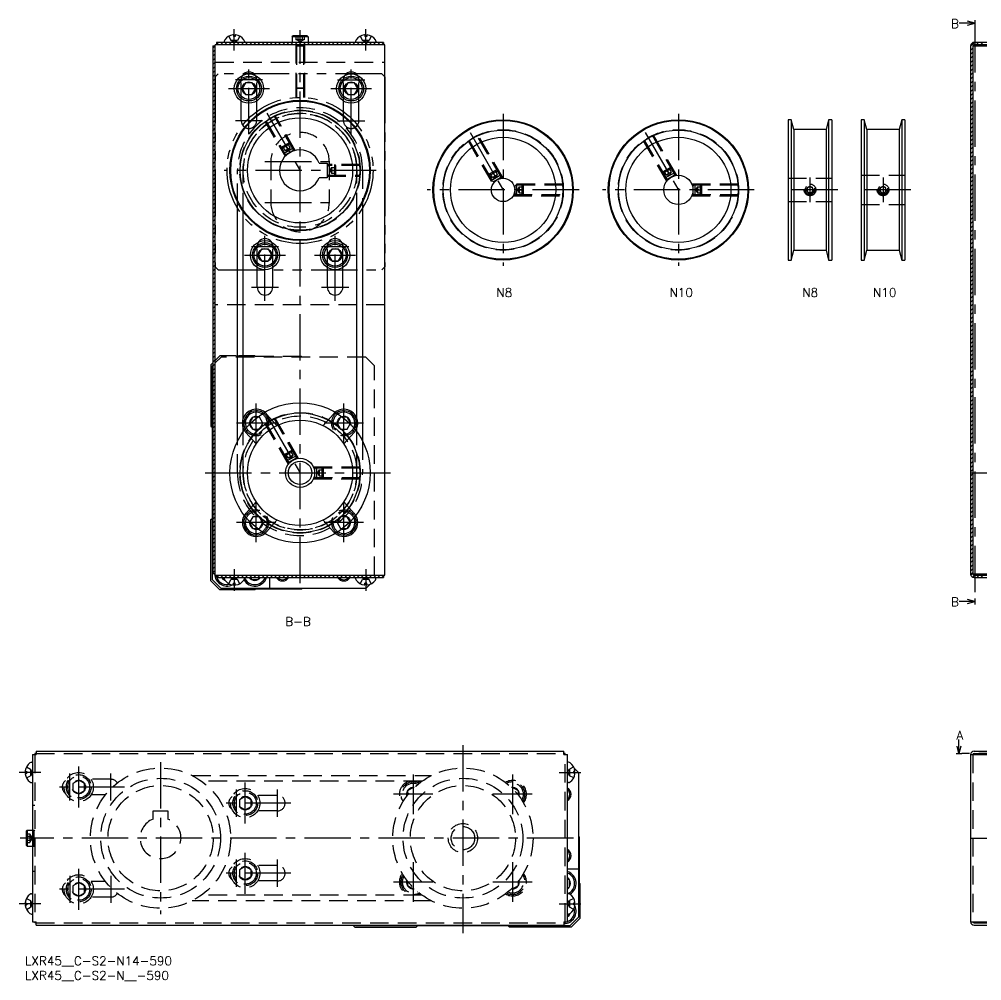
# Model space of a CAD drawing. Extents: x -2 to 986, y -8 to 353.
# Drawn here: x -2 to 327.5, y -8.3 to 320.7 of the extents above; entities that cross this region are included whole.
import ezdxf

# ---------------------------------------------------------------- set-up
doc = ezdxf.new("R2010")
doc.units = 0
doc.header["$LTSCALE"] = 0.5
for name, pattern in [('CENTER', [50.8, 31.75, -6.35, 6.35, -6.35]), ('DASHED', [19.05, 12.7, -6.35]), ('PHANTOM', [63.5, 31.75, -6.35, 6.35, -6.35, 6.35, -6.35])]:
    doc.linetypes.add(name, pattern=pattern)
for name, color, linetype in [('MSM_CENTER', 1, 'CENTER'), ('MSM_CONTINUOUS', 7, 'CONTINUOUS'), ('MSM_DASHED', 4, 'DASHED'), ('MSM_IMAGINARY', 6, 'PHANTOM'), ('MSM_NARROW', 5, 'CONTINUOUS'), ('MSM_PART_NUMBER', 7, 'CONTINUOUS')]:
    doc.layers.add(name, color=color, linetype=linetype)
doc.styles.get("Standard").update_dxf_attribs({"font": 'txt.shx', "height": 3, "bigfont": 'bigfont.shx'})

# ---------------------------------------------------------------- blocks, each defined once
blk = doc.blocks.new('*U3')
at = {"layer": 'MSM_PART_NUMBER'}
blk.add_text('N8', height=3, dxfattribs=at).set_placement((266.06, 225.73))
blk = doc.blocks.new('*U4')
at = {"layer": 'MSM_PART_NUMBER'}
blk.add_text('N10', height=3, dxfattribs=at).set_placement((290.29, 225.73))
blk = doc.blocks.new('*U5')
at = {"layer": 'MSM_PART_NUMBER'}
blk.add_text('N8', height=3, dxfattribs=at).set_placement((161.35, 225.73))
blk = doc.blocks.new('*U6')
at = {"layer": 'MSM_PART_NUMBER'}
blk.add_text('N10', height=3, dxfattribs=at).set_placement((220.62, 225.73))

msp = doc.modelspace()

# ---------------------------------------------------------------- linework, layer by layer
at = {"layer": 'MSM_CENTER'}
for p, q in [((71.62, 310), (71.62, 317.37)), ((94.12, 127.7), (94.12, 317)), ((116.62, 310), (116.62, 317.37)), ((325.07, 318.37), (325.07, 122.5)), ((76.62, 281.35), (76.62, 304.65)), ((111.62, 281.35), (111.62, 304.65)), ((81.27, 300), (71.97, 300)), ((106.97, 300), (116.27, 300)), ((69.62, 297), (83.62, 297)), ((104.62, 297), (118.62, 297)), ((82.8, 288.59), (95.12, 267.27)), ((163.62, 288.32), (163.62, 236.32)), ((223.62, 288.32), (223.62, 236.32)), ((81.27, 286), (71.97, 286)), ((106.97, 286), (116.27, 286)), ((152.3, 281.91), (164.62, 260.58)), ((212.3, 281.91), (224.62, 260.58)), ((82.12, 272), (106.12, 272)), ((120.12, 269), (68.12, 269)), ((268.67, 266.57), (268.67, 258.07)), ((293.67, 266.57), (293.67, 258.07)), ((189.62, 262.32), (137.62, 262.32)), ((249.62, 262.32), (197.62, 262.32)), ((278.17, 262.32), (259.17, 262.32)), ((303.17, 262.32), (284.17, 262.32)), ((82.12, 258), (106.12, 258)), ((82.12, 224.35), (82.12, 247.65)), ((106.12, 224.35), (106.12, 247.65)), ((77.47, 243), (86.77, 243)), ((101.47, 243), (110.77, 243)), ((75.12, 240), (89.12, 240)), ((99.12, 240), (113.12, 240)), ((77.47, 229), (86.77, 229)), ((101.47, 229), (110.77, 229)), ((79.12, 175.75), (79.12, 189.25)), ((109.12, 175.75), (109.12, 189.25)), ((82.8, 185.09), (95.12, 163.77)), ((85.87, 182.5), (72.37, 182.5)), ((115.87, 182.5), (102.37, 182.5)), ((61.62, 165.5), (125.12, 165.5)), ((323.67, 165.5), (982.67, 165.5)), ((79.12, 141.75), (79.12, 155.25)), ((109.12, 141.75), (109.12, 155.25)), ((85.87, 148.5), (72.37, 148.5)), ((115.87, 148.5), (102.37, 148.5)), ((71.62, 132.5), (71.62, 125.13)), ((116.62, 132.5), (116.62, 125.13)), ((149.87, 72.3), (149.87, 8)), ((983.67, 69.5), (320.67, 69.5)), ((46.37, 66.5), (46.37, 14.5)), ((5.37, 63), (-2, 63)), ((15.37, 53.35), (15.37, 62.65)), ((18.37, 51), (18.37, 65)), ((29.37, 53.35), (29.37, 62.65)), ((182.87, 63), (190.23, 63)), ((75.37, 45.5), (75.37, 59.5)), ((132.87, 62.25), (132.87, 48.75)), ((166.87, 62.25), (166.87, 48.75)), ((34.02, 58), (10.72, 58)), ((72.37, 47.85), (72.37, 57.15)), ((86.37, 47.85), (86.37, 57.15)), ((139.62, 55.5), (126.12, 55.5)), ((173.62, 55.5), (160.12, 55.5)), ((91.02, 52.5), (67.72, 52.5)), ((187.67, 40.5), (-1.63, 40.5)), ((323.67, 40.5), (982.67, 40.5)), ((72.37, 23.85), (72.37, 33.15)), ((75.37, 21.5), (75.37, 35.5)), ((86.37, 23.85), (86.37, 33.15)), ((18.37, 16), (18.37, 30)), ((132.87, 32.25), (132.87, 18.75)), ((166.87, 32.25), (166.87, 18.75)), ((15.37, 27.65), (15.37, 18.35)), ((29.37, 27.65), (29.37, 18.35)), ((91.02, 28.5), (67.72, 28.5)), ((139.62, 25.5), (126.12, 25.5)), ((173.62, 25.5), (160.12, 25.5)), ((34.02, 23), (10.72, 23)), ((5.37, 18), (-2, 18)), ((182.87, 18), (190.23, 18))]:
    msp.add_line(p, q, dxfattribs=at)
at = {"layer": 'MSM_CONTINUOUS', "extrusion": (0, 0, -1)}
for p, q in [((325.07, 319.37), (322.57, 320.04)), ((325.07, 319.37), (319.71, 319.37)), ((322.57, 318.7), (325.07, 319.37)), ((325.07, 121.5), (322.57, 122.17)), ((325.07, 121.5), (319.71, 121.5)), ((322.57, 120.83), (325.07, 121.5))]:
    msp.add_line(p, q, dxfattribs=at)
at = {"layer": 'MSM_CONTINUOUS'}
for p, q in [((325.07, 320.37), (325.07, 318.37)), ((68.15, 313.16), (68.12, 312.8)), ((71.29, 315.29), (71.31, 314.8)), ((71.93, 314.8), (71.31, 314.8)), ((71.95, 315.29), (71.93, 314.8)), ((75.08, 313.16), (75.12, 312.8)), ((91.37, 314.7), (91.67, 315)), ((91.37, 314.7), (91.37, 312.8)), ((96.87, 314.7), (91.37, 314.7)), ((96.57, 315), (91.67, 315)), ((96.57, 315), (96.87, 314.7)), ((96.87, 314.7), (96.87, 312.8)), ((113.15, 313.16), (113.12, 312.8)), ((116.29, 315.29), (116.31, 314.8)), ((116.93, 314.8), (116.31, 314.8)), ((116.95, 315.29), (116.93, 314.8)), ((120.08, 313.16), (120.12, 312.8)), ((64.32, 311.6), (64.32, 130.9)), ((64.32, 311.6), (65.12, 311.6)), ((65.12, 130.5), (65.12, 312)), ((123.12, 312), (65.12, 312)), ((122.72, 312.8), (65.52, 312.8)), ((65.52, 312.8), (65.52, 312)), ((122.72, 312.8), (122.72, 312)), ((123.12, 130.5), (123.12, 312)), ((323.67, 311.6), (323.67, 130.9)), ((324.47, 311.6), (324.47, 130.9)), ((324.47, 311.6), (346.67, 311.6)), ((357.67, 312.8), (324.87, 312.8)), ((358.67, 312), (324.87, 312)), ((75.46, 299), (74.31, 297)), ((74.31, 297), (75.46, 295)), ((77.77, 299), (75.46, 299)), ((78.93, 297), (77.77, 299)), ((77.77, 295), (78.93, 297)), ((110.46, 299), (109.31, 297)), ((109.31, 297), (110.46, 295)), ((112.77, 299), (110.46, 299)), ((113.93, 297), (112.77, 299)), ((112.77, 295), (113.93, 297)), ((75.46, 295), (77.77, 295)), ((110.46, 295), (112.77, 295)), ((73.97, 286), (73.97, 292.76)), ((79.27, 287.85), (79.27, 292.76)), ((108.97, 287.85), (108.97, 292.76)), ((114.27, 286), (114.27, 292.76)), ((261.23, 286.32), (261.23, 238.32)), ((262.26, 286.32), (261.23, 286.32)), ((262.26, 286.32), (262.26, 238.32)), ((263.17, 282.94), (262.26, 286.32)), ((275.07, 286.32), (274.17, 282.94)), ((275.07, 286.32), (275.07, 238.32)), ((276.11, 286.32), (275.07, 286.32)), ((276.11, 286.32), (276.11, 238.32)), ((286.23, 286.32), (286.23, 238.32)), ((287.26, 286.32), (286.23, 286.32)), ((287.26, 286.32), (287.26, 238.32)), ((288.17, 282.94), (287.26, 286.32)), ((300.07, 286.32), (299.17, 282.94)), ((300.07, 286.32), (300.07, 238.32)), ((301.11, 286.32), (300.07, 286.32)), ((301.11, 286.32), (301.11, 238.32)), ((261.17, 280.32), (261.17, 244.32)), ((261.23, 280.32), (261.17, 280.32)), ((263.17, 282.94), (263.17, 241.69)), ((274.17, 282.94), (263.17, 282.94)), ((274.17, 282.94), (274.17, 241.69)), ((276.17, 280.32), (276.11, 280.32)), ((276.17, 280.32), (276.17, 244.32)), ((286.17, 280.32), (286.17, 244.32)), ((286.23, 280.32), (286.17, 280.32)), ((288.17, 282.94), (288.17, 241.69)), ((299.17, 282.94), (288.17, 282.94)), ((299.17, 282.94), (299.17, 241.69)), ((301.17, 280.32), (301.11, 280.32)), ((301.17, 280.32), (301.17, 244.32)), ((100.65, 271.5), (103.42, 271.5)), ((103.42, 271.5), (103.42, 266.5)), ((103.42, 266.5), (100.65, 266.5)), ((72.69, 176.31), (72.69, 258.19)), ((115.54, 258.19), (115.54, 176.31)), ((74.63, 179.51), (74.63, 254.99)), ((113.6, 179.51), (113.6, 254.99)), ((261.17, 244.32), (261.23, 244.32)), ((276.11, 244.32), (276.17, 244.32)), ((286.17, 244.32), (286.23, 244.32)), ((301.11, 244.32), (301.17, 244.32)), ((80.96, 242), (79.81, 240)), ((83.27, 242), (80.96, 242)), ((84.43, 240), (83.27, 242)), ((104.96, 242), (103.81, 240)), ((107.27, 242), (104.96, 242)), ((108.43, 240), (107.27, 242)), ((262.26, 238.32), (263.17, 241.69)), ((263.17, 241.69), (274.17, 241.69)), ((274.17, 241.69), (275.07, 238.32)), ((287.26, 238.32), (288.17, 241.69)), ((288.17, 241.69), (299.17, 241.69)), ((299.17, 241.69), (300.07, 238.32)), ((79.81, 240), (80.96, 238)), ((80.96, 238), (83.27, 238)), ((83.27, 238), (84.43, 240)), ((103.81, 240), (104.96, 238)), ((104.96, 238), (107.27, 238)), ((107.27, 238), (108.43, 240)), ((261.23, 238.32), (262.26, 238.32)), ((275.07, 238.32), (276.11, 238.32)), ((286.23, 238.32), (287.26, 238.32)), ((300.07, 238.32), (301.11, 238.32)), ((79.47, 229), (79.47, 235.76)), ((84.77, 229), (84.77, 235.76)), ((103.47, 229), (103.47, 235.76)), ((108.77, 229), (108.77, 235.76)), ((63.62, 202.5), (64.32, 203.2)), ((63.62, 202.5), (63.62, 181.5)), ((64.32, 202.3), (64.12, 202.1)), ((64.12, 128.9), (64.12, 202.1)), ((64.12, 195), (64.32, 195)), ((63.62, 181.5), (64.12, 181)), ((77.96, 184.5), (76.81, 182.5)), ((76.81, 182.5), (76.94, 182.26)), ((79.45, 184.5), (77.96, 184.5)), ((110.27, 184.5), (108.78, 184.5)), ((111.43, 182.5), (110.27, 184.5)), ((111.29, 182.26), (111.43, 182.5)), ((63.62, 149.5), (64.12, 150)), ((63.62, 128.5), (63.62, 149.5)), ((76.94, 148.74), (76.81, 148.5)), ((76.81, 148.5), (77.96, 146.5)), ((110.27, 146.5), (111.43, 148.5)), ((111.43, 148.5), (111.29, 148.74)), ((77.96, 146.5), (79.45, 146.5)), ((108.78, 146.5), (110.27, 146.5)), ((64.12, 136), (64.32, 136)), ((63.62, 128.5), (66.62, 125.5)), ((64.12, 128.9), (67.12, 125.9)), ((65.12, 130.9), (64.32, 130.9)), ((65.12, 130.5), (123.12, 130.5)), ((65.52, 130.5), (65.52, 129.7)), ((65.52, 129.7), (122.72, 129.7)), ((67.56, 129.7), (67.96, 129)), ((67.96, 129), (68.23, 129)), ((68.15, 129.34), (68.12, 129.7)), ((75.08, 129.34), (75.12, 129.7)), ((77.06, 129.7), (77.46, 129)), ((77.46, 129), (79.77, 129)), ((79.77, 129), (80.17, 129.7)), ((83.62, 129.7), (83.62, 125.9)), ((113.15, 129.34), (113.12, 129.7)), ((120.08, 129.34), (120.12, 129.7)), ((122.72, 130.5), (122.72, 129.7)), ((324.47, 130.9), (346.67, 130.9)), ((324.87, 130.5), (358.67, 130.5)), ((324.87, 129.7), (357.67, 129.7)), ((78.62, 125.5), (66.62, 125.5)), ((116.62, 125.9), (67.12, 125.9)), ((71.29, 127.21), (71.31, 127.7)), ((71.93, 127.7), (71.31, 127.7)), ((71.95, 127.21), (71.93, 127.7)), ((78.82, 125.7), (78.62, 125.5)), ((94.62, 125.7), (78.82, 125.7)), ((94.62, 125.7), (94.82, 125.9)), ((116.29, 127.21), (116.31, 127.7)), ((116.93, 127.7), (116.31, 127.7)), ((118.1, 127.39), (116.62, 125.9)), ((116.95, 127.21), (116.93, 127.7)), ((325.07, 122.5), (325.07, 120.5)), ((319.67, 69.5), (319.67, 74.23)), ((3.37, 69.5), (3.37, 69.1)), ((3.77, 69.5), (3.37, 69.5)), ((3.77, 70.3), (184.47, 70.3)), ((3.77, 70.3), (3.77, 69.1)), ((184.47, 69.1), (184.47, 70.3)), ((184.87, 69.5), (184.47, 69.5)), ((184.87, 69.1), (184.87, 69.5)), ((318.67, 69.5), (320.67, 69.5)), ((319.67, 69.5), (319, 72)), ((320.34, 72), (319.67, 69.5)), ((324.87, 70.3), (357.67, 70.3)), ((324.87, 69.5), (358.67, 69.5)), ((2.2, 66.47), (2.57, 66.5)), ((2.57, 69.1), (2.57, 11.9)), ((2.57, 69.1), (3.77, 69.1)), ((184.47, 69.1), (185.67, 69.1)), ((185.67, 11.9), (185.67, 69.1)), ((186.03, 66.47), (185.67, 66.5)), ((323.67, 69.1), (323.67, 11.9)), ((323.67, 69.1), (357.67, 69.1)), ((0.07, 63.33), (0.56, 63.31)), ((0.07, 62.67), (0.56, 62.69)), ((0.56, 63.31), (0.56, 62.69)), ((188.16, 63.33), (187.67, 63.31)), ((187.67, 63.31), (187.67, 62.69)), ((188.16, 62.67), (187.67, 62.69)), ((187.98, 64.49), (189.47, 63)), ((189.47, 63), (189.47, 13.5)), ((2.2, 59.53), (2.57, 59.5)), ((186.03, 59.53), (185.67, 59.5)), ((0.37, 42.95), (0.67, 43.25)), ((0.37, 42.95), (0.37, 38.05)), ((0.67, 43.25), (0.67, 37.75)), ((0.67, 43.25), (2.57, 43.25)), ((189.67, 41), (189.47, 41.2)), ((189.67, 41), (189.67, 25.2)), ((0.67, 37.75), (0.37, 38.05)), ((0.67, 37.75), (2.57, 37.75)), ((185.67, 30), (189.47, 30)), ((186.37, 26.15), (185.67, 26.56)), ((185.67, 23.44), (186.37, 23.85)), ((186.37, 23.85), (186.37, 26.15)), ((189.67, 25.2), (189.87, 25)), ((189.87, 25), (189.87, 13)), ((2.2, 21.47), (2.57, 21.5)), ((186.03, 21.47), (185.67, 21.5)), ((0.07, 18.33), (0.56, 18.31)), ((0.07, 17.67), (0.56, 17.69)), ((0.56, 18.31), (0.56, 17.69)), ((188.16, 18.33), (187.67, 18.31)), ((187.67, 18.31), (187.67, 17.69)), ((188.16, 17.67), (187.67, 17.69)), ((2.2, 14.53), (2.57, 14.5)), ((186.03, 14.53), (185.67, 14.5)), ((185.67, 13.94), (186.37, 14.35)), ((186.37, 14.35), (186.37, 14.62)), ((186.47, 10.5), (189.47, 13.5)), ((2.57, 11.9), (3.77, 11.9)), ((3.37, 11.9), (3.37, 11.5)), ((3.77, 11.5), (3.37, 11.5)), ((3.77, 10.7), (3.77, 11.9)), ((3.77, 10.7), (184.47, 10.7)), ((112.87, 10), (112.17, 10.7)), ((112.87, 10), (133.87, 10)), ((113.07, 10.7), (113.27, 10.5)), ((186.47, 10.5), (113.27, 10.5)), ((120.37, 10.5), (120.37, 10.7)), ((133.87, 10), (134.37, 10.5)), ((165.87, 10), (165.37, 10.5)), ((186.87, 10), (165.87, 10)), ((179.37, 10.5), (179.37, 10.7)), ((184.47, 11.9), (185.67, 11.9)), ((184.47, 11.9), (184.47, 10.7)), ((184.87, 11.5), (184.47, 11.5)), ((184.87, 11.5), (184.87, 11.9)), ((186.87, 10), (189.87, 13)), ((323.67, 11.9), (357.67, 11.9)), ((324.87, 11.5), (358.67, 11.5)), ((324.87, 10.7), (357.67, 10.7))]:
    msp.add_line(p, q, dxfattribs=at)
for centre, radius in [((76.62, 297), 5), ((76.62, 297), 4.25), ((76.62, 297), 3.75), ((111.62, 297), 5), ((111.62, 297), 4.25), ((111.62, 297), 3.75), ((76.62, 297), 2.31), ((111.62, 297), 2.31), ((94.12, 269), 24), ((94.12, 269), 23.74), ((94.12, 269), 20.49), ((94.12, 269), 18), ((163.62, 262.32), 24), ((163.62, 262.32), 23.74), ((223.62, 262.32), 24), ((223.62, 262.32), 23.74), ((163.62, 262.32), 20.49), ((163.62, 262.32), 18), ((223.62, 262.32), 20.49), ((223.62, 262.32), 18), ((223.62, 262.32), 5), ((163.62, 262.32), 4), ((82.12, 240), 5), ((82.12, 240), 4.25), ((106.12, 240), 5), ((106.12, 240), 4.25), ((82.12, 240), 3.75), ((82.12, 240), 2.31), ((106.12, 240), 3.75), ((106.12, 240), 2.31), ((94.12, 165.5), 24), ((94.12, 165.5), 20.49), ((94.12, 165.5), 18), ((94.12, 165.5), 5), ((94.12, 165.5), 4)]:
    msp.add_circle(centre, radius, dxfattribs=at)
for centre, radius, start, end in [((69.24, 313.07), 1.1, 144.8906, 175), ((71.62, 311.4), 4, 97.4656, 144.8906), ((71.09, 315.06), 0.305, 49.0368, 87.9309), ((72.15, 315.06), 0.305, 92.0691, 130.9632), ((71.62, 311.4), 4, 35.1094, 82.5344), ((73.99, 313.07), 1.1, 5, 35.1094), ((114.24, 313.07), 1.1, 144.8906, 175), ((116.62, 311.4), 4, 97.4656, 144.8906), ((116.09, 315.06), 0.305, 49.0368, 87.9309), ((117.15, 315.06), 0.305, 92.0691, 130.9632), ((116.62, 311.4), 4, 35.1094, 82.5344), ((118.99, 313.07), 1.1, 5, 35.1094), ((324.87, 311.6), 1.2, 90, 180), ((324.87, 311.6), 0.4, 90, 180), ((76.62, 300), 2.65, 34.3761, 145.6239), ((111.62, 300), 2.65, 34.3761, 145.6239), ((76.62, 286), 2.65, 180, 237.5532), ((111.62, 286), 2.65, 302.4468, 0), ((94.12, 269), 7, 20.9248, 339.0752), ((82.12, 243), 2.65, 34.3761, 145.6239), ((106.12, 243), 2.65, 34.3761, 145.6239), ((82.12, 229), 2.65, 180, 0), ((106.12, 229), 2.65, 180, 0), ((79.12, 182.5), 4.75, 51.9744, 160.7711), ((79.12, 182.5), 4.25, 54.603, 208.2443), ((79.12, 182.5), 3.75, 57.7988, 205.0486), ((79.12, 182.5), 2.31, 74.1855, 188.6618), ((109.12, 182.5), 4.75, 19.2289, 128.0256), ((109.12, 182.5), 4.25, 331.7557, 125.397), ((109.12, 182.5), 3.75, 334.9514, 122.2012), ((109.12, 182.5), 2.31, 351.3382, 105.8145), ((79.12, 182.5), 4.75, 199.2289, 210.8729), ((109.12, 182.5), 4.75, 329.1271, 340.7711), ((79.12, 148.5), 4.75, 149.1271, 308.0256), ((79.12, 148.5), 4.25, 151.7557, 305.397), ((79.12, 148.5), 3.75, 154.9514, 302.2012), ((79.12, 148.5), 2.31, 171.3382, 285.8145), ((109.12, 148.5), 4.75, 231.9744, 30.8729), ((109.12, 148.5), 4.25, 234.603, 28.2443), ((109.12, 148.5), 3.75, 237.7988, 25.0486), ((109.12, 148.5), 2.31, 254.1855, 8.6618), ((69.12, 131), 4.25, 181.3483, 295.3281), ((69.12, 131), 3.75, 187.6623, 196.2602), ((69.12, 131), 3.75, 200.2836, 285.6082), ((69.12, 131), 2.31, 214.2577, 249.8959), ((69.24, 129.43), 1.1, 185, 215.1094), ((71.62, 131.1), 4, 215.1094, 262.5344), ((71.62, 131.1), 4, 277.4656, 324.8906), ((73.99, 129.43), 1.1, 324.8906, 355), ((78.62, 131), 4.25, 210.0196, 342.1887), ((78.62, 131), 3.75, 200.8987, 339.7164), ((78.62, 131), 2.31, 214.2577, 325.7423), ((88.12, 131), 2.07, 218.9713, 321.0287), ((109.12, 131), 2.07, 218.9713, 321.0287), ((114.24, 129.43), 1.1, 185, 215.1094), ((116.62, 131.1), 4, 215.1094, 262.5344), ((116.62, 131.1), 4, 277.4656, 324.8906), ((118.99, 129.43), 1.1, 324.8906, 355), ((324.87, 130.9), 1.2, 180, 270), ((324.87, 130.9), 0.4, 180, 270), ((71.09, 127.44), 0.305, 272.0691, 310.9632), ((69.12, 131), 4.25, 300.7808, 308.967), ((72.15, 127.44), 0.305, 229.0368, 267.9309), ((116.09, 127.44), 0.305, 272.0691, 310.9632), ((117.15, 127.44), 0.305, 229.0368, 267.9309), ((324.87, 69.1), 1.2, 90, 180), ((324.87, 69.1), 0.4, 90, 180), ((3.97, 63), 4, 125.1094, 172.5344), ((2.3, 65.37), 1.1, 95, 125.1094), ((185.93, 65.37), 1.1, 54.8906, 85), ((184.27, 63), 4, 7.4656, 54.8906), ((0.3, 63.53), 0.305, 182.0691, 220.9632), ((0.3, 62.47), 0.305, 139.0368, 177.9309), ((187.93, 63.53), 0.305, 319.0368, 357.9309), ((187.93, 62.47), 0.305, 2.0691, 40.9632), ((3.97, 63), 4, 187.4656, 234.8906), ((2.3, 60.63), 1.1, 234.8906, 265), ((185.93, 60.63), 1.1, 275, 305.1094), ((184.27, 63), 4, 305.1094, 352.5344), ((184.37, 55.5), 2.07, 308.9713, 51.0287), ((184.37, 34.5), 2.07, 308.9713, 51.0287), ((184.37, 25), 4.25, 300.0196, 72.1887), ((184.37, 25), 3.75, 290.8987, 69.7164), ((184.37, 25), 2.31, 304.2577, 55.7423), ((3.97, 18), 4, 125.1094, 172.5344), ((2.3, 20.37), 1.1, 95, 125.1094), ((185.93, 20.37), 1.1, 54.8906, 85), ((184.27, 18), 4, 7.4656, 54.8906), ((0.3, 18.53), 0.305, 182.0691, 220.9632), ((0.3, 17.47), 0.305, 139.0368, 177.9309), ((3.97, 18), 4, 187.4656, 234.8906), ((184.37, 15.5), 4.25, 271.3483, 25.3281), ((184.37, 15.5), 3.75, 290.2836, 15.6082), ((184.27, 18), 4, 305.1094, 352.5344), ((184.37, 15.5), 4.25, 30.7808, 38.967), ((187.93, 18.53), 0.305, 319.0368, 357.9309), ((187.93, 17.47), 0.305, 2.0691, 40.9632), ((2.3, 15.63), 1.1, 234.8906, 265), ((184.37, 15.5), 2.31, 304.2577, 339.8959), ((185.93, 15.63), 1.1, 275, 305.1094), ((184.37, 15.5), 3.75, 277.6623, 286.2602), ((324.87, 11.9), 1.2, 180, 270), ((324.87, 11.9), 0.4, 180, 270)]:
    msp.add_arc(centre, radius, start, end, dxfattribs=at)
at = {"layer": 'MSM_DASHED'}
for p, q in [((69.75, 314.94), (70.47, 313.47)), ((71.62, 312.86), (70.47, 313.47)), ((72.76, 313.47), (70.47, 313.47)), ((71.62, 312.86), (72.76, 313.47)), ((73.49, 314.94), (72.76, 313.47)), ((92.67, 315), (92.67, 313.7)), ((95.56, 313.7), (92.67, 313.7)), ((94.12, 312.98), (92.87, 313.7)), ((93.39, 315), (93.39, 313.7)), ((95.37, 313.7), (94.12, 312.98)), ((94.84, 315), (94.84, 313.7)), ((95.56, 315), (95.56, 313.7)), ((114.75, 314.94), (115.47, 313.47)), ((116.62, 312.86), (115.47, 313.47)), ((117.76, 313.47), (115.47, 313.47)), ((116.62, 312.86), (117.76, 313.47)), ((118.49, 314.94), (117.76, 313.47)), ((92.6, 311.95), (92.89, 311.46)), ((92.62, 311.9), (92.62, 297.27)), ((95.62, 311.46), (92.62, 311.46)), ((92.89, 311.46), (92.89, 297)), ((95.63, 311.95), (95.35, 311.46)), ((95.35, 311.46), (95.35, 297)), ((95.62, 311.9), (95.62, 297.27)), ((65.12, 306), (123.12, 306)), ((73.97, 292.76), (73.97, 300)), ((79.27, 292.76), (79.27, 300)), ((108.97, 292.76), (108.97, 300)), ((114.27, 292.76), (114.27, 300)), ((92.89, 297), (92.62, 297.27)), ((92.62, 297.27), (95.62, 297.27)), ((95.35, 297), (92.89, 297)), ((95.62, 297.27), (95.35, 297)), ((79.27, 286), (79.27, 287.85)), ((92.11, 275.71), (85.24, 287.62)), ((92.49, 275.81), (85.58, 287.78)), ((108.97, 286), (108.97, 287.85)), ((82.12, 285.78), (89.03, 273.81)), ((82.43, 286), (89.31, 274.09)), ((163.19, 266.29), (154.74, 280.93)), ((163.62, 266.32), (155.08, 281.09)), ((222.65, 267.22), (214.74, 280.93)), ((223.06, 267.28), (215.08, 281.09)), ((91.06, 278.29), (87.6, 276.29)), ((87.76, 276.88), (87.6, 276.29)), ((90.48, 278.45), (87.76, 276.88)), ((89, 275.86), (88.25, 277.16)), ((89, 275.86), (90.73, 276.86)), ((89.87, 276.36), (89.12, 277.66)), ((90.73, 276.86), (89.98, 278.16)), ((90.15, 275.86), (90.73, 276.86)), ((91.06, 278.29), (90.48, 278.45)), ((151.62, 279.09), (160.15, 264.32)), ((151.93, 279.31), (160.38, 264.67)), ((211.62, 279.09), (219.59, 265.28)), ((211.93, 279.31), (219.85, 265.6)), ((91.97, 276.71), (88.51, 274.71)), ((88.51, 274.71), (89.53, 274.44)), ((89, 275.86), (90.15, 275.86)), ((91.7, 275.69), (89.53, 274.44)), ((91.7, 275.69), (91.97, 276.71)), ((84.12, 272), (84.12, 258)), ((104.17, 271), (103.42, 270.25)), ((114.64, 271), (103.42, 271)), ((114.68, 270.62), (103.42, 270.62)), ((104.12, 272), (104.12, 258)), ((104.17, 267), (104.17, 271)), ((106.42, 270.57), (105.99, 271)), ((105.99, 267), (105.99, 271)), ((106.42, 267.43), (106.42, 270.57)), ((72.69, 258.19), (72.69, 269)), ((74.63, 254.99), (74.63, 269)), ((103.42, 267.75), (104.17, 267)), ((103.42, 267.38), (114.68, 267.38)), ((103.42, 267), (114.64, 267)), ((104.92, 270), (104.34, 269)), ((104.34, 269), (104.92, 268)), ((104.92, 270), (106.42, 270)), ((104.92, 270), (104.92, 268)), ((104.92, 269), (106.42, 269)), ((104.92, 268), (106.42, 268)), ((105.99, 267), (106.42, 267.43)), ((113.6, 254.99), (113.6, 269)), ((115.54, 269), (115.54, 258.19)), ((162.06, 269.01), (158.6, 267.01)), ((158.76, 267.59), (158.6, 267.01)), ((161.48, 269.16), (158.76, 267.59)), ((160, 266.58), (159.25, 267.88)), ((162.97, 267.43), (159.51, 265.43)), ((160, 266.58), (161.73, 267.58)), ((160.87, 267.08), (160.12, 268.38)), ((161.73, 267.58), (160.98, 268.88)), ((161.15, 266.58), (161.73, 267.58)), ((162.06, 269.01), (161.48, 269.16)), ((162.7, 266.41), (162.97, 267.43)), ((221.56, 269.87), (218.1, 267.87)), ((218.26, 268.46), (218.1, 267.87)), ((220.98, 270.03), (218.26, 268.46)), ((219.5, 267.45), (218.75, 268.74)), ((222.47, 268.3), (219.01, 266.3)), ((219.5, 267.45), (221.23, 268.45)), ((219.5, 267.45), (220.65, 267.45)), ((220.37, 267.95), (219.62, 269.24)), ((222.2, 267.27), (220.03, 266.02)), ((221.23, 268.45), (220.48, 269.74)), ((220.65, 267.45), (221.23, 268.45)), ((221.56, 269.87), (220.98, 270.03)), ((222.2, 267.27), (222.47, 268.3)), ((286.17, 267.32), (301.17, 267.32)), ((159.51, 265.43), (160.53, 265.16)), ((160, 266.58), (161.15, 266.58)), ((162.7, 266.41), (160.53, 265.16)), ((184.14, 264.32), (167.08, 264.32)), ((184.18, 263.94), (167.27, 263.94)), ((168.37, 264.32), (167.62, 263.57)), ((168.37, 260.32), (168.37, 264.32)), ((170.62, 263.89), (170.19, 264.32)), ((170.19, 260.32), (170.19, 264.32)), ((170.62, 260.75), (170.62, 263.89)), ((219.01, 266.3), (220.03, 266.02)), ((244.14, 264.32), (228.2, 264.32)), ((244.18, 263.94), (228.35, 263.94)), ((229.37, 264.32), (228.62, 263.57)), ((229.37, 260.32), (229.37, 264.32)), ((231.62, 263.89), (231.19, 264.32)), ((231.19, 260.32), (231.19, 264.32)), ((231.62, 260.75), (231.62, 263.89)), ((261.17, 266.32), (276.17, 266.32)), ((167.08, 260.32), (184.14, 260.32)), ((167.27, 260.7), (184.18, 260.7)), ((167.62, 263.57), (167.62, 261.07)), ((167.62, 261.07), (168.37, 260.32)), ((169.12, 263.32), (168.54, 262.32)), ((168.54, 262.32), (169.12, 261.32)), ((169.12, 263.32), (170.62, 263.32)), ((169.12, 263.32), (169.12, 261.32)), ((169.12, 262.32), (170.62, 262.32)), ((169.12, 261.32), (170.62, 261.32)), ((170.19, 260.32), (170.62, 260.75)), ((228.2, 260.32), (244.14, 260.32)), ((228.35, 260.7), (244.18, 260.7)), ((228.62, 263.57), (228.62, 261.07)), ((228.62, 261.07), (229.37, 260.32)), ((230.12, 263.32), (229.54, 262.32)), ((229.54, 262.32), (230.12, 261.32)), ((230.12, 263.32), (231.62, 263.32)), ((230.12, 263.32), (230.12, 261.32)), ((230.12, 262.32), (231.62, 262.32)), ((230.12, 261.32), (231.62, 261.32)), ((231.19, 260.32), (231.62, 260.75)), ((268.67, 263.47), (267.67, 262.89)), ((267.67, 262.89), (267.67, 261.74)), ((267.67, 261.74), (268.67, 261.16)), ((269.67, 262.89), (268.67, 263.47)), ((268.67, 261.16), (269.67, 261.74)), ((269.67, 261.74), (269.67, 262.89)), ((293.67, 263.47), (292.67, 262.89)), ((292.67, 262.89), (292.67, 261.74)), ((292.67, 261.74), (293.67, 261.16)), ((294.67, 262.89), (293.67, 263.47)), ((293.67, 261.16), (294.67, 261.74)), ((294.67, 261.74), (294.67, 262.89)), ((261.17, 258.32), (276.17, 258.32)), ((286.17, 257.32), (301.17, 257.32)), ((79.47, 235.76), (79.47, 243)), ((84.77, 235.76), (84.77, 243)), ((103.47, 235.76), (103.47, 243)), ((108.77, 235.76), (108.77, 243)), ((123.12, 223), (65.12, 223)), ((65.12, 204), (66.62, 205.5)), ((67.12, 205.1), (65.12, 203.1)), ((72.22, 205.5), (66.62, 205.5)), ((116.62, 205.1), (67.12, 205.1)), ((78.62, 205.5), (73.02, 205.5)), ((78.82, 205.3), (78.62, 205.5)), ((94.62, 205.3), (78.82, 205.3)), ((94.62, 205.3), (94.82, 205.1)), ((116.62, 205.1), (119.62, 202.1)), ((119.62, 130.5), (119.62, 202.1)), ((82.68, 185.64), (86.19, 181.66)), ((102.04, 181.66), (105.55, 185.64)), ((76.94, 182.26), (77.96, 180.5)), ((80.27, 184.5), (79.45, 184.5)), ((81.43, 182.5), (80.27, 184.5)), ((80.27, 180.5), (81.43, 182.5)), ((82.12, 182.28), (90.09, 168.47)), ((82.43, 182.5), (90.35, 168.79)), ((93.15, 170.41), (85.24, 184.12)), ((93.56, 170.47), (85.58, 184.28)), ((107.96, 184.5), (106.81, 182.5)), ((106.81, 182.5), (107.96, 180.5)), ((108.78, 184.5), (107.96, 184.5)), ((110.27, 180.5), (111.29, 182.26)), ((74.63, 165.5), (74.63, 179.51)), ((75.55, 179.36), (79.07, 175.38)), ((77.96, 180.5), (80.27, 180.5)), ((107.96, 180.5), (110.27, 180.5)), ((109.16, 175.38), (112.68, 179.36)), ((113.6, 165.5), (113.6, 179.51)), ((72.69, 165.5), (72.69, 176.31)), ((115.54, 176.31), (115.54, 165.5)), ((92.06, 173.06), (88.6, 171.06)), ((88.76, 171.64), (88.6, 171.06)), ((91.48, 173.21), (88.76, 171.64)), ((90, 170.63), (89.25, 171.93)), ((92.97, 171.48), (89.51, 169.48)), ((90, 170.63), (91.73, 171.63)), ((90.87, 171.13), (90.12, 172.43)), ((91.73, 171.63), (90.98, 172.93)), ((91.15, 170.63), (91.73, 171.63)), ((92.06, 173.06), (91.48, 173.21)), ((92.7, 170.46), (92.97, 171.48)), ((89.51, 169.48), (90.53, 169.21)), ((90, 170.63), (91.15, 170.63)), ((92.7, 170.46), (90.53, 169.21)), ((114.64, 167.5), (98.7, 167.5)), ((114.68, 167.12), (98.85, 167.12)), ((99.87, 167.5), (99.12, 166.75)), ((99.12, 166.75), (99.12, 164.25)), ((99.87, 163.5), (99.87, 167.5)), ((100.62, 166.5), (100.04, 165.5)), ((100.04, 165.5), (100.62, 164.5)), ((100.62, 166.5), (102.12, 166.5)), ((100.62, 166.5), (100.62, 164.5)), ((100.62, 165.5), (102.12, 165.5)), ((102.12, 167.07), (101.69, 167.5)), ((101.69, 163.5), (101.69, 167.5)), ((102.12, 163.93), (102.12, 167.07)), ((98.7, 163.5), (114.64, 163.5)), ((98.85, 163.88), (114.68, 163.88)), ((99.12, 164.25), (99.87, 163.5)), ((100.62, 164.5), (102.12, 164.5)), ((101.69, 163.5), (102.12, 163.93)), ((75.55, 151.64), (79.07, 155.62)), ((109.16, 155.62), (112.68, 151.64)), ((77.96, 150.5), (76.94, 148.74)), ((80.27, 150.5), (77.96, 150.5)), ((81.43, 148.5), (80.27, 150.5)), ((80.27, 146.5), (81.43, 148.5)), ((82.68, 145.36), (86.19, 149.34)), ((102.04, 149.34), (105.55, 145.36)), ((107.96, 150.5), (106.81, 148.5)), ((106.81, 148.5), (107.96, 146.5)), ((110.27, 150.5), (107.96, 150.5)), ((111.29, 148.74), (110.27, 150.5)), ((79.45, 146.5), (80.27, 146.5)), ((107.96, 146.5), (108.78, 146.5)), ((69.75, 127.56), (70.47, 129.03)), ((71.62, 129.64), (70.47, 129.03)), ((72.76, 129.03), (70.47, 129.03)), ((71.62, 129.64), (72.76, 129.03)), ((73.49, 127.56), (72.76, 129.03)), ((114.75, 127.56), (115.47, 129.03)), ((116.62, 129.64), (115.47, 129.03)), ((117.76, 129.03), (115.47, 129.03)), ((116.62, 129.64), (117.76, 129.03)), ((118.49, 127.56), (117.76, 129.03)), ((3.77, 69.5), (184.47, 69.5)), ((3.37, 69.1), (3.37, 11.9)), ((184.87, 11.9), (184.87, 69.1)), ((324.47, 69.1), (324.47, 11.9)), ((0.43, 64.87), (1.9, 64.14)), ((1.9, 64.14), (1.9, 61.86)), ((2.51, 63), (1.9, 64.14)), ((2.51, 63), (1.9, 61.86)), ((185.72, 63), (186.33, 64.14)), ((185.72, 63), (186.33, 61.86)), ((187.8, 64.87), (186.33, 64.14)), ((186.33, 64.14), (186.33, 61.86)), ((0.43, 61.13), (1.9, 61.86)), ((18.37, 60.31), (16.37, 59.15)), ((20.37, 59.15), (18.37, 60.31)), ((29.37, 60.65), (22.61, 60.65)), ((57.18, 61.93), (139.06, 61.93)), ((135.86, 59.99), (60.37, 59.99)), ((187.8, 61.13), (186.33, 61.86)), ((16.37, 59.15), (16.37, 56.85)), ((16.37, 56.85), (18.37, 55.69)), ((18.37, 55.69), (20.37, 56.85)), ((20.37, 56.85), (20.37, 59.15)), ((132.87, 57.81), (130.87, 56.65)), ((130.87, 56.65), (130.87, 55.16)), ((133.1, 57.67), (132.87, 57.81)), ((166.87, 57.81), (166.63, 57.67)), ((168.87, 56.65), (166.87, 57.81)), ((168.87, 55.16), (168.87, 56.65)), ((27.51, 55.35), (22.61, 55.35)), ((75.37, 54.81), (73.37, 53.65)), ((73.37, 53.65), (73.37, 51.35)), ((77.37, 53.65), (75.37, 54.81)), ((77.37, 51.35), (77.37, 53.65)), ((86.37, 55.15), (79.61, 55.15)), ((2.57, 51.75), (3.37, 51.75)), ((43.87, 49.8), (48.87, 49.8)), ((43.87, 47.04), (43.87, 49.8)), ((48.87, 49.8), (48.87, 47.04)), ((73.37, 51.35), (75.37, 50.19)), ((75.37, 50.19), (77.37, 51.35)), ((86.37, 49.85), (79.61, 49.85)), ((2.57, 43.25), (3.07, 43.25)), ((3.07, 37.75), (3.07, 43.25)), ((3.37, 42.95), (3.07, 43.25)), ((0.37, 41.94), (1.67, 41.94)), ((0.37, 41.22), (1.67, 41.22)), ((0.37, 39.78), (1.67, 39.78)), ((1.67, 41.94), (1.67, 39.06)), ((1.67, 41.75), (2.39, 40.5)), ((2.39, 40.5), (1.67, 39.25)), ((0.37, 39.06), (1.67, 39.06)), ((2.57, 37.75), (3.07, 37.75)), ((3.37, 38.05), (3.07, 37.75)), ((75.37, 30.81), (73.37, 29.65)), ((73.37, 29.65), (73.37, 27.35)), ((77.37, 29.65), (75.37, 30.81)), ((77.37, 27.35), (77.37, 29.65)), ((86.37, 31.15), (79.61, 31.15)), ((3.37, 29.15), (2.57, 29.15)), ((73.37, 27.35), (75.37, 26.19)), ((75.37, 26.19), (77.37, 27.35)), ((18.37, 25.31), (16.37, 24.15)), ((16.37, 24.15), (16.37, 21.85)), ((20.37, 24.15), (18.37, 25.31)), ((20.37, 21.85), (20.37, 24.15)), ((27.51, 25.65), (22.61, 25.65)), ((86.37, 25.85), (79.61, 25.85)), ((130.87, 25.84), (130.87, 24.35)), ((130.87, 24.35), (132.87, 23.19)), ((132.87, 23.19), (133.1, 23.33)), ((166.63, 23.33), (166.87, 23.19)), ((166.87, 23.19), (168.87, 24.35)), ((168.87, 24.35), (168.87, 25.84)), ((0.43, 19.87), (1.9, 19.14)), ((16.37, 21.85), (18.37, 20.69)), ((18.37, 20.69), (20.37, 21.85)), ((29.37, 20.35), (22.61, 20.35)), ((135.86, 21.01), (60.37, 21.01)), ((187.8, 19.87), (186.33, 19.14)), ((0.43, 16.13), (1.9, 16.86)), ((1.9, 19.14), (1.9, 16.86)), ((2.51, 18), (1.9, 19.14)), ((2.51, 18), (1.9, 16.86)), ((139.06, 19.07), (57.18, 19.07)), ((185.72, 18), (186.33, 19.14)), ((185.72, 18), (186.33, 16.86)), ((186.33, 19.14), (186.33, 16.86)), ((187.8, 16.13), (186.33, 16.86)), ((3.77, 11.5), (184.47, 11.5))]:
    msp.add_line(p, q, dxfattribs=at)
for centre, radius in [((94.12, 269), 20.62), ((94.12, 269), 19.48), ((163.62, 262.32), 20.62), ((223.62, 262.32), 20.62), ((268.67, 262.32), 2), ((268.67, 262.32), 1.62), ((293.67, 262.32), 2), ((293.67, 262.32), 1.62), ((268.67, 262.32), 1.15), ((293.67, 262.32), 1.15), ((94.12, 165.5), 20.62), ((94.12, 165.5), 19.48), ((18.37, 58), 5), ((46.37, 40.5), 24), ((149.87, 40.5), 24), ((18.37, 58), 4.25), ((18.37, 58), 3.75), ((18.37, 58), 2.31), ((46.37, 40.5), 20.49), ((149.87, 40.5), 20.49), ((46.37, 40.5), 18), ((75.37, 52.5), 5), ((75.37, 52.5), 4.25), ((75.37, 52.5), 3.75), ((149.87, 40.5), 18), ((75.37, 52.5), 2.31), ((149.87, 40.5), 5), ((149.87, 40.5), 4), ((75.37, 28.5), 5), ((75.37, 28.5), 4.25), ((75.37, 28.5), 3.75), ((75.37, 28.5), 2.31), ((18.37, 23), 5), ((18.37, 23), 4.25), ((18.37, 23), 3.75), ((18.37, 23), 2.31)]:
    msp.add_circle(centre, radius, dxfattribs=at)
for centre, radius, start, end in [((92.52, 311.9), 0.1, 0, 90), ((95.72, 311.9), 0.1, 90, 180), ((76.62, 300), 2.65, 145.6239, 180), ((76.62, 300), 2.65, 0, 34.3761), ((111.62, 300), 2.65, 145.6239, 180), ((111.62, 300), 2.65, 0, 34.3761), ((94.12, 269), 21.43, 0, 180), ((94.12, 269), 19.49, 0, 180), ((76.62, 286), 2.65, 237.5532, 0), ((111.62, 286), 2.65, 180, 302.4468), ((94.12, 272), 10, 0, 180), ((94.12, 258), 10, 180, 0), ((82.12, 243), 2.65, 145.6239, 180), ((82.12, 243), 2.65, 0, 34.3761), ((106.12, 243), 2.65, 145.6239, 180), ((106.12, 243), 2.65, 0, 34.3761), ((72.62, 205.8), 0.5, 216.8699, 323.1301), ((79.12, 182.5), 4.25, 208.2443, 54.603), ((79.12, 182.5), 3.75, 205.0486, 57.7988), ((79.12, 182.5), 2.31, 188.6618, 74.1855), ((79.12, 182.5), 4.75, 41.4237, 51.9744), ((109.12, 182.5), 4.25, 125.397, 331.7557), ((109.12, 182.5), 3.75, 122.2012, 334.9514), ((109.12, 182.5), 4.75, 128.0256, 138.5763), ((109.12, 182.5), 2.31, 105.8145, 351.3382), ((79.12, 182.5), 4.75, 160.7711, 199.2289), ((109.12, 182.5), 4.75, 340.7711, 19.2289), ((79.12, 182.5), 4.75, 210.8729, 221.4237), ((109.12, 182.5), 4.75, 318.5763, 329.1271), ((94.12, 165.5), 21.43, 180, 0), ((94.12, 165.5), 19.49, 180, 0), ((79.12, 148.5), 4.75, 138.5763, 149.1271), ((79.12, 148.5), 4.25, 305.397, 151.7557), ((79.12, 148.5), 3.75, 302.2012, 154.9514), ((109.12, 148.5), 4.25, 28.2443, 234.603), ((109.12, 148.5), 3.75, 25.0486, 237.7988), ((109.12, 148.5), 4.75, 30.8729, 41.4237), ((79.12, 148.5), 2.31, 285.8145, 171.3382), ((109.12, 148.5), 2.31, 8.6618, 254.1855), ((79.12, 148.5), 4.75, 308.0256, 318.5763), ((109.12, 148.5), 4.75, 221.4237, 231.9744), ((15.37, 58), 2.65, 124.3761, 235.6239), ((29.37, 58), 2.65, 32.4468, 90), ((132.87, 55.5), 4.75, 109.2289, 218.0256), ((132.87, 55.5), 4.25, 61.7557, 215.397), ((132.87, 55.5), 4.75, 59.1271, 70.7711), ((166.87, 55.5), 4.75, 321.9744, 120.8729), ((166.87, 55.5), 4.25, 324.603, 118.2443), ((132.87, 55.5), 3.75, 64.9514, 212.2012), ((132.87, 55.5), 2.31, 81.3382, 195.8145), ((166.87, 55.5), 3.75, 327.7988, 115.0486), ((166.87, 55.5), 2.31, 344.1855, 98.6618), ((72.37, 52.5), 2.65, 124.3761, 235.6239), ((86.37, 52.5), 2.65, 270, 90), ((46.37, 40.5), 7, 110.9248, 69.0752), ((72.37, 28.5), 2.65, 124.3761, 235.6239), ((86.37, 28.5), 2.65, 270, 90), ((132.87, 25.5), 4.75, 141.9744, 250.7711), ((132.87, 25.5), 4.25, 144.603, 298.2443), ((132.87, 25.5), 3.75, 147.7988, 295.0486), ((166.87, 25.5), 4.75, 239.1271, 38.0256), ((166.87, 25.5), 4.25, 241.7557, 35.397), ((166.87, 25.5), 3.75, 244.9514, 32.2012), ((15.37, 23), 2.65, 124.3761, 235.6239), ((132.87, 25.5), 2.31, 164.1855, 278.6618), ((166.87, 25.5), 2.31, 261.3382, 15.8145), ((29.37, 23), 2.65, 270, 327.5532), ((132.87, 25.5), 4.75, 289.2289, 300.8729)]:
    msp.add_arc(centre, radius, start, end, dxfattribs=at)
at = {"layer": 'MSM_IMAGINARY'}
for p, q in [((65.12, 301), (66.12, 302)), ((65.12, 301), (65.12, 236)), ((122.12, 302), (66.12, 302)), ((92.62, 302), (92.62, 293.95)), ((92.89, 302), (92.89, 293.97)), ((95.35, 302), (95.35, 293.97)), ((95.62, 302), (95.62, 293.95)), ((122.12, 302), (123.12, 301)), ((123.12, 301), (123.12, 236)), ((261.17, 269.32), (261.17, 255.32)), ((286.17, 269.32), (286.17, 255.32)), ((65.12, 236), (66.12, 235)), ((66.12, 235), (122.12, 235)), ((122.12, 235), (123.12, 236))]:
    msp.add_line(p, q, dxfattribs=at)
msp.add_circle((94.12, 269), 25, dxfattribs=at)
at = {"layer": 'MSM_NARROW'}
for p, q in [((64.32, 310.87), (65.04, 311.6)), ((64.32, 309.46), (65.12, 310.26)), ((65.52, 312.07), (66.24, 312.8)), ((66.86, 312), (67.66, 312.8)), ((68.27, 312), (69.07, 312.8)), ((69.69, 312), (70.49, 312.8)), ((71.1, 312), (71.9, 312.8)), ((72.51, 312), (73.31, 312.8)), ((73.93, 312), (74.73, 312.8)), ((75.34, 312), (76.14, 312.8)), ((76.76, 312), (77.56, 312.8)), ((78.17, 312), (78.97, 312.8)), ((79.59, 312), (80.39, 312.8)), ((81, 312), (81.8, 312.8)), ((82.41, 312), (83.21, 312.8)), ((83.83, 312), (84.63, 312.8)), ((85.24, 312), (86.04, 312.8)), ((86.66, 312), (87.46, 312.8)), ((88.07, 312), (88.87, 312.8)), ((89.49, 312), (90.29, 312.8)), ((90.9, 312), (91.7, 312.8)), ((92.31, 312), (93.11, 312.8)), ((93.73, 312), (94.53, 312.8)), ((95.14, 312), (95.94, 312.8)), ((96.56, 312), (97.36, 312.8)), ((97.97, 312), (98.77, 312.8)), ((99.39, 312), (100.19, 312.8)), ((100.8, 312), (101.6, 312.8)), ((102.21, 312), (103.01, 312.8)), ((103.63, 312), (104.43, 312.8)), ((105.04, 312), (105.84, 312.8)), ((106.46, 312), (107.26, 312.8)), ((107.87, 312), (108.67, 312.8)), ((109.28, 312), (110.08, 312.8)), ((110.7, 312), (111.5, 312.8)), ((112.11, 312), (112.91, 312.8)), ((113.53, 312), (114.33, 312.8)), ((114.94, 312), (115.74, 312.8)), ((116.36, 312), (117.16, 312.8)), ((117.77, 312), (118.57, 312.8)), ((119.18, 312), (119.98, 312.8)), ((120.6, 312), (121.4, 312.8)), ((122.01, 312), (122.72, 312.7)), ((323.67, 311.47), (324.99, 312.8)), ((323.67, 310.06), (324.47, 310.86)), ((325.61, 312), (326.41, 312.8)), ((327.02, 312), (327.82, 312.8)), ((64.32, 308.04), (65.12, 308.84)), ((64.32, 306.63), (65.12, 307.43)), ((323.67, 308.64), (324.47, 309.44)), ((323.67, 307.23), (324.47, 308.03)), ((323.67, 305.82), (324.47, 306.62)), ((64.32, 305.22), (65.12, 306.02)), ((64.32, 303.8), (65.12, 304.6)), ((64.32, 302.39), (65.12, 303.19)), ((323.67, 304.4), (324.47, 305.2)), ((323.67, 302.99), (324.47, 303.79)), ((64.32, 300.97), (65.12, 301.77)), ((64.32, 299.56), (65.12, 300.36)), ((323.67, 301.57), (324.47, 302.37)), ((323.67, 300.16), (324.47, 300.96)), ((64.32, 298.14), (65.12, 298.94)), ((64.32, 296.73), (65.12, 297.53)), ((323.67, 298.75), (324.47, 299.55)), ((323.67, 297.33), (324.47, 298.13)), ((323.67, 295.92), (324.47, 296.72)), ((64.32, 295.32), (65.12, 296.12)), ((64.32, 293.9), (65.12, 294.7)), ((64.32, 292.49), (65.12, 293.29)), ((323.67, 294.5), (324.47, 295.3)), ((323.67, 293.09), (324.47, 293.89)), ((64.32, 291.07), (65.12, 291.87)), ((64.32, 289.66), (65.12, 290.46)), ((323.67, 291.67), (324.47, 292.47)), ((323.67, 290.26), (324.47, 291.06)), ((64.32, 288.24), (65.12, 289.04)), ((64.32, 286.83), (65.12, 287.63)), ((323.67, 288.85), (324.47, 289.65)), ((323.67, 287.43), (324.47, 288.23)), ((323.67, 286.02), (324.47, 286.82)), ((64.32, 285.42), (65.12, 286.22)), ((64.32, 284), (65.12, 284.8)), ((64.32, 282.59), (65.12, 283.39)), ((323.67, 284.6), (324.47, 285.4)), ((323.67, 283.19), (324.47, 283.99)), ((64.32, 281.17), (65.12, 281.97)), ((64.32, 279.76), (65.12, 280.56)), ((323.67, 281.77), (324.47, 282.57)), ((323.67, 280.36), (324.47, 281.16)), ((64.32, 278.35), (65.12, 279.15)), ((64.32, 276.93), (65.12, 277.73)), ((323.67, 278.95), (324.47, 279.75)), ((323.67, 277.53), (324.47, 278.33)), ((323.67, 276.12), (324.47, 276.92)), ((64.32, 275.52), (65.12, 276.32)), ((64.32, 274.1), (65.12, 274.9)), ((64.32, 272.69), (65.12, 273.49)), ((323.67, 274.7), (324.47, 275.5)), ((323.67, 273.29), (324.47, 274.09)), ((64.32, 271.27), (65.12, 272.07)), ((64.32, 269.86), (65.12, 270.66)), ((323.67, 271.88), (324.47, 272.68)), ((323.67, 270.46), (324.47, 271.26)), ((64.32, 268.45), (65.12, 269.25)), ((64.32, 267.03), (65.12, 267.83)), ((323.67, 269.05), (324.47, 269.85)), ((323.67, 267.63), (324.47, 268.43)), ((323.67, 266.22), (324.47, 267.02)), ((64.32, 265.62), (65.12, 266.42)), ((64.32, 264.2), (65.12, 265)), ((64.32, 262.79), (65.12, 263.59)), ((323.67, 264.8), (324.47, 265.6)), ((323.67, 263.39), (324.47, 264.19)), ((64.32, 261.37), (65.12, 262.17)), ((64.32, 259.96), (65.12, 260.76)), ((323.67, 261.98), (324.47, 262.78)), ((323.67, 260.56), (324.47, 261.36)), ((64.32, 258.55), (65.12, 259.35)), ((64.32, 257.13), (65.12, 257.93)), ((323.67, 259.15), (324.47, 259.95)), ((323.67, 257.73), (324.47, 258.53)), ((323.67, 256.32), (324.47, 257.12)), ((64.32, 255.72), (65.12, 256.52)), ((64.32, 254.3), (65.12, 255.1)), ((323.67, 254.9), (324.47, 255.7)), ((323.67, 253.49), (324.47, 254.29)), ((64.32, 252.89), (65.12, 253.69)), ((64.32, 251.48), (65.12, 252.28)), ((64.32, 250.06), (65.12, 250.86)), ((323.67, 252.08), (324.47, 252.88)), ((323.67, 250.66), (324.47, 251.46)), ((64.32, 248.65), (65.12, 249.45)), ((64.32, 247.23), (65.12, 248.03)), ((323.67, 249.25), (324.47, 250.05)), ((323.67, 247.83), (324.47, 248.63)), ((323.67, 246.42), (324.47, 247.22)), ((64.32, 245.82), (65.12, 246.62)), ((64.32, 244.4), (65.12, 245.2)), ((323.67, 245), (324.47, 245.8)), ((323.67, 243.59), (324.47, 244.39)), ((64.32, 242.99), (65.12, 243.79)), ((64.32, 241.58), (65.12, 242.38)), ((64.32, 240.16), (65.12, 240.96)), ((323.67, 242.18), (324.47, 242.98)), ((323.67, 240.76), (324.47, 241.56)), ((64.32, 238.75), (65.12, 239.55)), ((64.32, 237.33), (65.12, 238.13)), ((323.67, 239.35), (324.47, 240.15)), ((323.67, 237.93), (324.47, 238.73)), ((323.67, 236.52), (324.47, 237.32)), ((64.32, 235.92), (65.12, 236.72)), ((64.32, 234.5), (65.12, 235.3)), ((323.67, 235.11), (324.47, 235.91)), ((323.67, 233.69), (324.47, 234.49)), ((64.32, 233.09), (65.12, 233.89)), ((64.32, 231.68), (65.12, 232.48)), ((64.32, 230.26), (65.12, 231.06)), ((323.67, 232.28), (324.47, 233.08)), ((323.67, 230.86), (324.47, 231.66)), ((64.32, 228.85), (65.12, 229.65)), ((64.32, 227.43), (65.12, 228.23)), ((323.67, 229.45), (324.47, 230.25)), ((323.67, 228.03), (324.47, 228.83)), ((323.67, 226.62), (324.47, 227.42)), ((64.32, 226.02), (65.12, 226.82)), ((64.32, 224.61), (65.12, 225.41)), ((323.67, 225.21), (324.47, 226.01)), ((323.67, 223.79), (324.47, 224.59)), ((64.32, 223.19), (65.12, 223.99)), ((64.32, 221.78), (65.12, 222.58)), ((64.32, 220.36), (65.12, 221.16)), ((323.67, 222.38), (324.47, 223.18)), ((323.67, 220.96), (324.47, 221.76)), ((64.32, 218.95), (65.12, 219.75)), ((64.32, 217.53), (65.12, 218.33)), ((323.67, 219.55), (324.47, 220.35)), ((323.67, 218.13), (324.47, 218.93)), ((323.67, 216.72), (324.47, 217.52)), ((64.32, 216.12), (65.12, 216.92)), ((64.32, 214.71), (65.12, 215.51)), ((323.67, 215.31), (324.47, 216.11)), ((323.67, 213.89), (324.47, 214.69)), ((64.32, 213.29), (65.12, 214.09)), ((64.32, 211.88), (65.12, 212.68)), ((64.32, 210.46), (65.12, 211.26)), ((323.67, 212.48), (324.47, 213.28)), ((323.67, 211.06), (324.47, 211.86)), ((64.32, 209.05), (65.12, 209.85)), ((64.32, 207.63), (65.12, 208.43)), ((323.67, 209.65), (324.47, 210.45)), ((323.67, 208.24), (324.47, 209.04)), ((323.67, 206.82), (324.47, 207.62)), ((64.32, 206.22), (65.12, 207.02)), ((64.32, 204.81), (65.12, 205.61)), ((323.67, 205.41), (324.47, 206.21)), ((323.67, 203.99), (324.47, 204.79)), ((64.32, 203.39), (65.12, 204.19)), ((64.32, 201.98), (65.12, 202.78)), ((64.32, 200.56), (65.12, 201.36)), ((323.67, 202.58), (324.47, 203.38)), ((323.67, 201.16), (324.47, 201.96)), ((64.32, 199.15), (65.12, 199.95)), ((64.32, 197.74), (65.12, 198.54)), ((323.67, 199.75), (324.47, 200.55)), ((323.67, 198.34), (324.47, 199.14)), ((323.67, 196.92), (324.47, 197.72)), ((64.32, 196.32), (65.12, 197.12)), ((64.32, 194.91), (65.12, 195.71)), ((323.67, 195.51), (324.47, 196.31)), ((323.67, 194.09), (324.47, 194.89)), ((64.32, 193.49), (65.12, 194.29)), ((64.32, 192.08), (65.12, 192.88)), ((64.32, 190.66), (65.12, 191.46)), ((323.67, 192.68), (324.47, 193.48)), ((323.67, 191.26), (324.47, 192.06)), ((64.32, 189.25), (65.12, 190.05)), ((64.32, 187.84), (65.12, 188.64)), ((323.67, 189.85), (324.47, 190.65)), ((323.67, 188.44), (324.47, 189.24)), ((323.67, 187.02), (324.47, 187.82)), ((64.32, 186.42), (65.12, 187.22)), ((64.32, 185.01), (65.12, 185.81)), ((323.67, 185.61), (324.47, 186.41)), ((323.67, 184.19), (324.47, 184.99)), ((64.32, 183.59), (65.12, 184.39)), ((64.32, 182.18), (65.12, 182.98)), ((64.32, 180.76), (65.12, 181.56)), ((323.67, 182.78), (324.47, 183.58)), ((323.67, 181.37), (324.47, 182.17)), ((64.32, 179.35), (65.12, 180.15)), ((64.32, 177.94), (65.12, 178.74)), ((323.67, 179.95), (324.47, 180.75)), ((323.67, 178.54), (324.47, 179.34)), ((323.67, 177.12), (324.47, 177.92)), ((64.32, 176.52), (65.12, 177.32)), ((64.32, 175.11), (65.12, 175.91)), ((323.67, 175.71), (324.47, 176.51)), ((323.67, 174.29), (324.47, 175.09)), ((64.32, 173.69), (65.12, 174.49)), ((64.32, 172.28), (65.12, 173.08)), ((64.32, 170.87), (65.12, 171.67)), ((323.67, 172.88), (324.47, 173.68)), ((323.67, 171.47), (324.47, 172.27)), ((64.32, 169.45), (65.12, 170.25)), ((64.32, 168.04), (65.12, 168.84)), ((323.67, 170.05), (324.47, 170.85)), ((323.67, 168.64), (324.47, 169.44)), ((64.32, 166.62), (65.12, 167.42)), ((64.32, 165.21), (65.12, 166.01)), ((323.67, 167.22), (324.47, 168.02)), ((323.67, 165.81), (324.47, 166.61)), ((323.67, 164.39), (324.47, 165.19)), ((64.32, 163.79), (65.12, 164.59)), ((64.32, 162.38), (65.12, 163.18)), ((64.32, 160.97), (65.12, 161.77)), ((323.67, 162.98), (324.47, 163.78)), ((323.67, 161.57), (324.47, 162.37)), ((64.32, 159.55), (65.12, 160.35)), ((64.32, 158.14), (65.12, 158.94)), ((323.67, 160.15), (324.47, 160.95)), ((323.67, 158.74), (324.47, 159.54)), ((64.32, 156.72), (65.12, 157.52)), ((64.32, 155.31), (65.12, 156.11)), ((323.67, 157.32), (324.47, 158.12)), ((323.67, 155.91), (324.47, 156.71)), ((323.67, 154.5), (324.47, 155.3)), ((64.32, 153.89), (65.12, 154.69)), ((64.32, 152.48), (65.12, 153.28)), ((64.32, 151.07), (65.12, 151.87)), ((323.67, 153.08), (324.47, 153.88)), ((323.67, 151.67), (324.47, 152.47)), ((64.32, 149.65), (65.12, 150.45)), ((64.32, 148.24), (65.12, 149.04)), ((323.67, 150.25), (324.47, 151.05)), ((323.67, 148.84), (324.47, 149.64)), ((64.32, 146.82), (65.12, 147.62)), ((64.32, 145.41), (65.12, 146.21)), ((323.67, 147.42), (324.47, 148.22)), ((323.67, 146.01), (324.47, 146.81)), ((323.67, 144.6), (324.47, 145.4)), ((64.32, 143.99), (65.12, 144.79)), ((64.32, 142.58), (65.12, 143.38)), ((64.32, 141.17), (65.12, 141.97)), ((323.67, 143.18), (324.47, 143.98)), ((323.67, 141.77), (324.47, 142.57)), ((64.32, 139.75), (65.12, 140.55)), ((64.32, 138.34), (65.12, 139.14)), ((323.67, 140.35), (324.47, 141.15)), ((323.67, 138.94), (324.47, 139.74)), ((64.32, 136.92), (65.12, 137.72)), ((64.32, 135.51), (65.12, 136.31)), ((323.67, 137.52), (324.47, 138.32)), ((323.67, 136.11), (324.47, 136.91)), ((323.67, 134.7), (324.47, 135.5)), ((64.32, 134.1), (65.12, 134.9)), ((64.32, 132.68), (65.12, 133.48)), ((64.32, 131.27), (65.12, 132.07)), ((323.67, 133.28), (324.47, 134.08)), ((323.67, 131.87), (324.47, 132.67)), ((65.58, 129.7), (66.38, 130.5)), ((66.99, 129.7), (67.79, 130.5)), ((68.41, 129.7), (69.21, 130.5)), ((69.82, 129.7), (70.62, 130.5)), ((71.23, 129.7), (72.03, 130.5)), ((72.65, 129.7), (73.45, 130.5)), ((74.06, 129.7), (74.86, 130.5)), ((75.48, 129.7), (76.28, 130.5)), ((76.89, 129.7), (77.69, 130.5)), ((78.31, 129.7), (79.11, 130.5)), ((79.72, 129.7), (80.52, 130.5)), ((81.13, 129.7), (81.93, 130.5)), ((82.55, 129.7), (83.35, 130.5)), ((83.96, 129.7), (84.76, 130.5)), ((85.38, 129.7), (86.18, 130.5)), ((86.79, 129.7), (87.59, 130.5)), ((88.2, 129.7), (89, 130.5)), ((89.62, 129.7), (90.42, 130.5)), ((91.03, 129.7), (91.83, 130.5)), ((92.45, 129.7), (93.25, 130.5)), ((93.86, 129.7), (94.66, 130.5)), ((95.28, 129.7), (96.08, 130.5)), ((96.69, 129.7), (97.49, 130.5)), ((98.1, 129.7), (98.9, 130.5)), ((99.52, 129.7), (100.32, 130.5)), ((100.93, 129.7), (101.73, 130.5)), ((102.35, 129.7), (103.15, 130.5)), ((103.76, 129.7), (104.56, 130.5)), ((105.18, 129.7), (105.98, 130.5)), ((106.59, 129.7), (107.39, 130.5)), ((108, 129.7), (108.8, 130.5)), ((109.42, 129.7), (110.22, 130.5)), ((110.83, 129.7), (111.63, 130.5)), ((112.25, 129.7), (113.05, 130.5)), ((113.66, 129.7), (114.46, 130.5)), ((115.07, 129.7), (115.87, 130.5)), ((116.49, 129.7), (117.29, 130.5)), ((117.9, 129.7), (118.7, 130.5)), ((119.32, 129.7), (120.12, 130.5)), ((120.73, 129.7), (121.53, 130.5)), ((122.15, 129.7), (122.72, 130.27)), ((323.73, 130.52), (324.47, 131.25)), ((324.41, 129.79), (325.13, 130.5)), ((325.74, 129.7), (326.54, 130.5)), ((327.16, 129.7), (327.96, 130.5))]:
    msp.add_line(p, q, dxfattribs=at)
for centre, start, end in [((88.12, 131), 211.3323, 328.6677), ((109.12, 131), 211.3323, 328.6677), ((184.37, 55.5), 301.3323, 58.6677), ((184.37, 34.5), 301.3323, 58.6677)]:
    msp.add_arc(centre, 2.5, start, end, dxfattribs=at)

# ---------------------------------------------------------------- block references
at = {"layer": 'MSM_CONTINUOUS'}
for name in ['*U5', '*U6', '*U3', '*U4']:
    msp.add_blockref(name, (0, 0), dxfattribs=at)

# ---------------------------------------------------------------- texts
at = {"layer": 'MSM_PART_NUMBER'}
for s, p in [('B', (316.94, 317.71)), ('B', (316.94, 119.85)), ('B-B', (89.06, 113.11)), ('A', (318.77, 74.23)), ('LXR45__C-S2-N14-590', (0, -3)), ('LXR45__C-S2-N__-590', (0, -8))]:
    msp.add_text(s, height=3, dxfattribs=at).set_placement(p)

doc.saveas('drawing.dxf')
